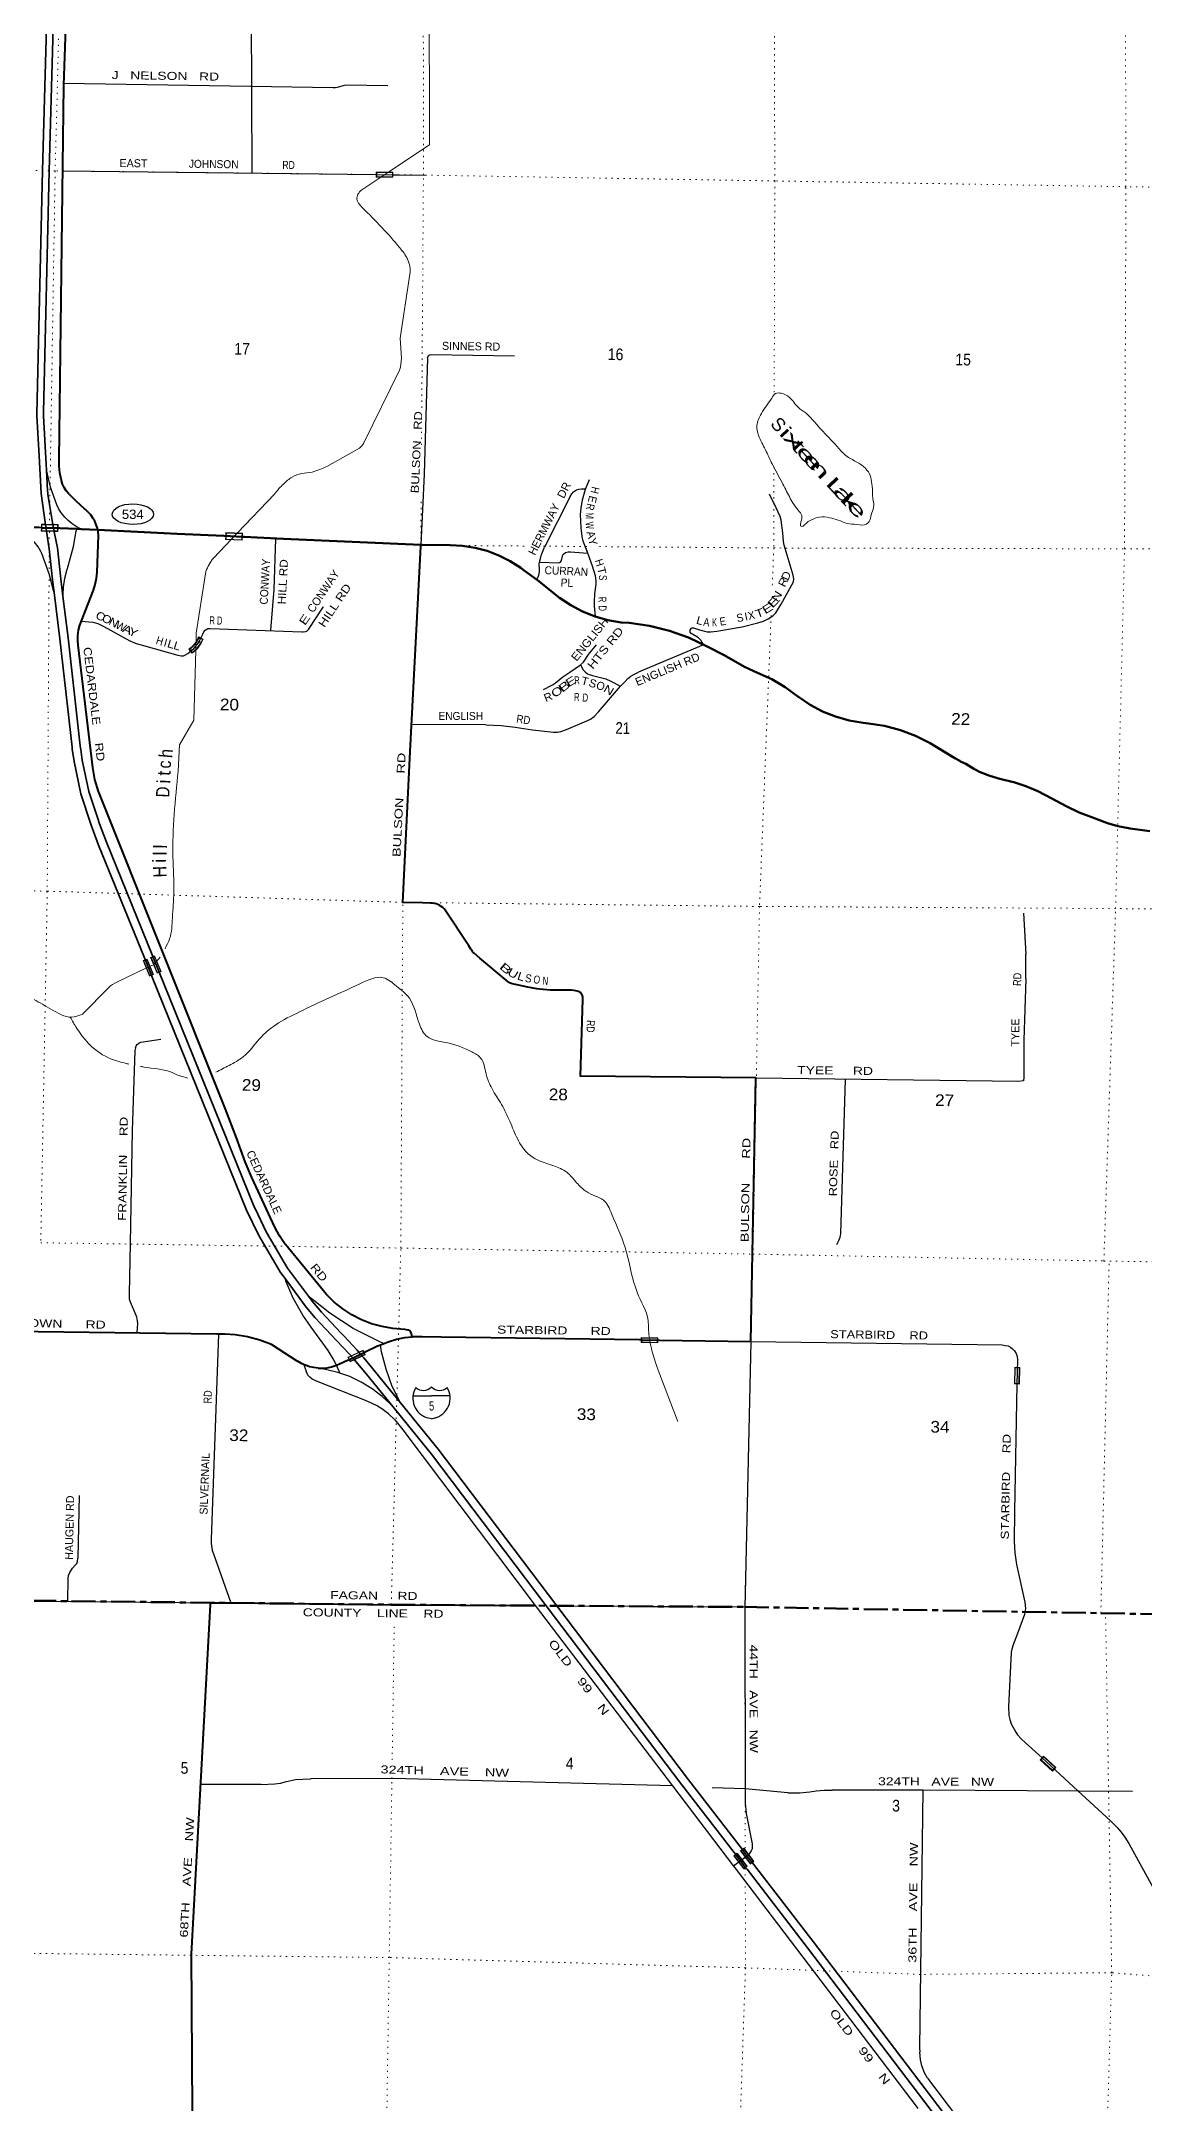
# Model space of a CAD drawing. Header units: feet. Extents: x -493433 to -244333, y 184684 to 373072.
# Drawn here: x -327293 to -310753, y 287865 to 318790 of the extents above; entities that cross this region are included whole.
import ezdxf

# ---------------------------------------------------------------- set-up
doc = ezdxf.new("R2010")
doc.units = ezdxf.units.FT
doc.header["$LTSCALE"] = 60
doc.header["$PDMODE"] = 32
doc.header["$PDSIZE"] = 30
doc.linetypes.add('DOTTED', pattern=[1.5, 0.3, -1.2])
doc.linetypes.add('LONG_DASH_SHORT_DASH', pattern=[9.9, 6, -1.2, 1.5, -1.2])
for name, color, linetype, lineweight in [('11', 7, 'LONG_DASH_SHORT_DASH', 60), ('15', 7, 'Continuous', 25), ('17', 7, 'Continuous', 25), ('18', 7, 'Continuous', 35), ('19', 7, 'Continuous', 25), ('23', 7, 'Continuous', 70), ('26', 7, 'Continuous', 40), ('27', 7, 'Continuous', 13), ('29', 7, 'Continuous', 25), ('30', 7, 'Continuous', 13), ('31', 7, 'Continuous', 13), ('39', 7, 'Continuous', 13), ('41', 7, 'Continuous', 13), ('55', 7, 'Continuous', 13), ('59', 7, 'Continuous', 13), ('61', 7, 'Continuous', 13), ('7', 7, 'DOTTED', 13)]:
    doc.layers.add(name, color=color, linetype=linetype, lineweight=lineweight)

msp = doc.modelspace()

# ---------------------------------------------------------------- linework, layer by layer
at = {"layer": '11'}
for p, q in [((-327432.09, 295407.62), (-322046.54, 295348.07)), ((-322046.54, 295348.07), (-316747.28, 295314.19)), ((-316747.28, 295314.19), (-311410.7, 295221.12)), ((-311410.7, 295221.12), (-306749.31, 295122.12))]:
    msp.add_line(p, q, dxfattribs=at)
at = {"layer": '15'}
for p, q in [((-321719.99, 298479.5), (-321443.58, 298479.5)), ((-321447.28, 298610.97), (-321444.38, 298613.88)), ((-321441.21, 298611.5), (-321444.64, 298613.88)), ((-321443.58, 298133.92), (-321507.47, 298151.88)), ((-321444.11, 298133.66), (-321380.48, 298152.4))]:
    msp.add_line(p, q, dxfattribs=at)
msp.add_lwpolyline([(-321168.22, 298479.5), (-321444.11, 298479.5), (-321443.58, 298479.5)], dxfattribs=at)
for centre, radius, start, end in [((-321417.36, 298444.4), 306.13, 148.44434, 254.43367), ((-321565.96, 298727), 165.66, 227.34232, 315.81169), ((-321322.27, 298727), 165.66, 224.18755, 312.69397), ((-321470.87, 298444.4), 306.13, 283.08081, 31.62495)]:
    msp.add_arc(centre, radius, start, end, dxfattribs=at)
at = {"layer": '17'}
msp.add_ellipse((-325919.95, 311698.86), major_axis=(-309.24, 1), ratio=0.500121, dxfattribs=at)
at = {"layer": '18'}
for points in [[(-327326.11, 312572.54), (-327358.18, 313175.48), (-327358.16, 313205.42), (-327275.02, 316850.04), (-327078.85, 323847.98)], [(-327214.89, 312361.61), (-327219.33, 312445), (-327258.18, 313175.56), (-327258.18, 313178.14), (-327258.16, 313204.43), (-327257.62, 313228.14), (-327175.05, 316847.5), (-326978.96, 323846.52)], [(-327100.37, 310523.56), (-327124.72, 310716.21), (-327176.13, 311179.36), (-327210.91, 311411.44), (-327215.56, 311442.47), (-327234.8, 311574.98), (-327296.24, 312010.91), (-327326.11, 312572.54)], [(-326967.48, 310468.95), (-327000.59, 310730.94), (-327051.89, 311193.15), (-327092.93, 311411.24), (-327098.38, 311440.21), (-327125.07, 311573.98), (-327176.63, 311875.69), (-327193.71, 311999.45), (-327196.83, 312022.09), (-327198.29, 312049.45), (-327214.89, 312361.61)], [(-323638.98, 300237.32), (-323705.09, 300326.7), (-324032.78, 300883.31), (-324214.38, 301263.52), (-325630.24, 304754.82), (-325642.59, 304785.26), (-325748.09, 305045.42), (-326433.8, 306736.28), (-326545.03, 307038.01), (-326698.36, 307507.41), (-326801.78, 307990.26), (-326827.78, 308176.46), (-326832.41, 308207.1), (-327012.67, 309829.78), (-327100.37, 310523.56)], [(-323289.26, 299974.39), (-323600.83, 300395.66), (-323921.89, 300941.01), (-324087.87, 301288.51), (-324099.48, 301312.83), (-324109.9, 301338.51), (-325525.73, 304829.73), (-325632.42, 305092.8), (-326317.21, 306781.4), (-326419.18, 307057.99), (-326428.47, 307083.2), (-326436.57, 307107.99), (-326577.67, 307539.95), (-326678.35, 308010.01), (-326700.71, 308170.14), (-326704.42, 308196.74), (-326707.96, 308220.14), (-326708.45, 308223.35), (-326888.54, 309844.52), (-326967.48, 310468.95)], [(-322024.46, 298319.46), (-322419.43, 298806.48), (-322576.59, 298994.39), (-322598.48, 299020.56), (-322674.61, 299105.28), (-322866.95, 299310.85), (-323187.88, 299650.08), (-323321, 299807.38), (-323638.98, 300237.32)], [(-321910.19, 298377.02), (-322301.63, 298859.7), (-322321.01, 298883.59), (-322342.74, 298909.7), (-322460.48, 299051.19), (-322481.18, 299076.05), (-322557.92, 299162.27), (-322754.41, 299373.35), (-322778.9, 299399.66), (-322801.31, 299423.35), (-323094.7, 299733.47), (-323204.42, 299863.13), (-323231.55, 299896.98), (-323243.95, 299913.13), (-323289.26, 299974.39)], [(-319724.94, 295333.23), (-321443.8, 297603.47), (-322024.46, 298319.46)], [(-319567.39, 295332.22), (-321345.4, 297680.59), (-321910.19, 298377.02)], [(-316812.54, 291505.09), (-316908.14, 291631.22), (-317689.97, 292645.47), (-319724.94, 295333.23)], [(-316710.56, 291579.65), (-316788.29, 291680.49), (-317590.64, 292721.36), (-319567.39, 295332.22)], [(-311895.91, 284946.83), (-312122.32, 285301.65), (-312508.97, 285873.13), (-312846.36, 286302.07), (-315805.41, 290200.68), (-316714.64, 291380.2), (-316745.11, 291416.13), (-316812.54, 291505.09)], [(-311784.63, 285083.74), (-312126.25, 285553.97), (-312367.6, 285896.54), (-312392.07, 285927.11), (-312410.76, 285950.46), (-312431.72, 285977.11), (-312747.44, 286378.5), (-315706.12, 290276.62), (-316615.56, 291456.41), (-316710.56, 291579.65)]]:
    msp.add_lwpolyline(points, dxfattribs=at)
at = {"layer": '19'}
msp.add_line((-322210.25, 299243.44), (-322210.54, 299245.08), dxfattribs=at)
for points in [[(-326690.07, 311474.82), (-326704.57, 311481.13), (-326770.32, 311514.88), (-326832.18, 311555.32), (-326889.48, 311602), (-326941.58, 311654.41), (-326987.92, 311711.98), (-327027.98, 311774.08), (-327061.34, 311840.03), (-327154.6, 312106.44), (-327214.89, 312361.61)], [(-327100.37, 310523.56), (-327108.12, 310553.79), (-327172.41, 310804.37), (-327284.05, 311111.05), (-327297.24, 311136.94), (-327341.75, 311210.95), (-327393.75, 311279.9), (-327452.67, 311343.04), (-327517.87, 311399.68), (-327541.06, 311415.9)], [(-326967.48, 310468.95), (-326966.35, 310493.2), (-326961.15, 310604.75), (-326940.56, 310739.88), (-326905.96, 310872.12), (-326902.06, 310884.15), (-326810.2, 311212.4), (-326767.59, 311446.53), (-326761.81, 311478.28)], [(-322868.68, 298939.26), (-322916.12, 299035.77), (-322994.88, 299160.93), (-323247.35, 299507.65), (-323371.53, 299687.85), (-323515.06, 299943.28), (-323620.32, 300187.32), (-323638.98, 300237.32)], [(-322164.51, 299265.68), (-322240.54, 299298.38), (-322616.22, 299488.64), (-322969.96, 299717.12), (-323206.9, 299908.03), (-323272.87, 299961.19), (-323289.26, 299974.39)], [(-321910.19, 298377.02), (-321922.95, 298402.89), (-322030.9, 298621.8), (-322125.02, 298876.94), (-322191.96, 299140.52), (-322210.25, 299243.44)], [(-322819, 298821.81), (-322846.33, 298831.52), (-323031.07, 298876.1), (-323096.65, 298886.63), (-323141.53, 298894.67)], [(-322819, 298821.81), (-322829, 298847.29), (-322850.88, 298903.06), (-322868.68, 298939.26)], [(-322024.46, 298319.46), (-322070.59, 298363.34), (-322183.29, 298470.53), (-322333.92, 298586.39), (-322495.84, 298685.87), (-322667.27, 298767.88), (-322819, 298821.81)]]:
    msp.add_lwpolyline(points, dxfattribs=at)
at = {"layer": '23'}
for p, q in [((-326690.07, 311474.82), (-326761.81, 311478.28)), ((-326446.17, 311463.06), (-326690.07, 311474.82))]:
    msp.add_line(p, q, dxfattribs=at)
for points in [[(-326761.81, 311478.28), (-327012.76, 311490.37), (-327291.74, 311496.37)], [(-321603.5, 311237.74), (-323661.82, 311331.44), (-324249.96, 311358.83), (-324277.5, 311360.11), (-324555.72, 311373.07), (-325254.01, 311405.59), (-326446.17, 311463.06)], [(-310676.34, 306945.19), (-310970.53, 306985.82), (-310995.64, 306989.13), (-311154.18, 307019.88), (-311308.64, 307067.02), (-311561.71, 307158.66), (-311734.79, 307227.14), (-311931.27, 307318.82), (-312143.85, 307436.97), (-312357.39, 307543.43), (-312533.24, 307620.51), (-312716.19, 307678.79), (-312741.79, 307685.29), (-312925.95, 307729.06), (-313074.73, 307773.24), (-313218.07, 307832.72), (-313312.46, 307882.05), (-313435.87, 307953.31), (-313515.38, 307991.78), (-313526.11, 307998.74), (-313599.38, 308040.4), (-313624.48, 308054.67), (-313649.38, 308071.33), (-313687.54, 308096.86), (-313902.86, 308226.38), (-313968.67, 308265.51), (-314186.93, 308375.74), (-314415.51, 308462.55), (-314651.92, 308524.99), (-314893.56, 308562.37), (-314975.49, 308570.49), (-315183.28, 308606.48), (-315386.18, 308664), (-315581.94, 308742.4), (-315768.44, 308840.85), (-315943.63, 308958.24), (-315951.88, 308965.05), (-316141.23, 309104.6), (-316344.12, 309223.59), (-316558.34, 309320.71), (-316750.87, 309408.16), (-317058.48, 309582.93), (-317313.85, 309713.01), (-317589.59, 309847.43), (-317877.86, 309952.29), (-318175.52, 310026.44), (-318479.3, 310069.08), (-318600.84, 310077.14), (-318798.92, 310111.1), (-318992.37, 310165.58), (-319179.07, 310239.98), (-319356.96, 310333.48), (-319524.11, 310445.07), (-319598.84, 310503.76), (-319836.79, 310695.6), (-320076.34, 310870.58), (-320106.76, 310893.03), (-320264.96, 310995.07), (-320432.96, 311080), (-320608.92, 311146.92), (-320790.9, 311195.07), (-320976.93, 311223.94), (-321164.95, 311233.2), (-321583.29, 311236.82), (-321603.5, 311237.74)]]:
    msp.add_lwpolyline(points, dxfattribs=at)
at = {"layer": '26'}
msp.add_line((-322684.12, 299019.75), (-322454.24, 299130.08), dxfattribs=at)
for points in [[(-326446.17, 311463.06), (-326451.23, 311487.95), (-326468.09, 311541.4), (-326490.43, 311592.78), (-326518.03, 311641.55), (-326550.58, 311687.17), (-326587.71, 311729.14), (-326629.03, 311766.99), (-326642.69, 311777.88), (-326768.04, 311891.69), (-326829.8, 311953.09), (-326845.23, 311966.79), (-326884.01, 312006.54), (-326918.41, 312050.12), (-326948.08, 312097.06), (-326972.67, 312146.84), (-326996.05, 312221.99), (-327016.34, 312318.39), (-327026.45, 312416.37), (-327026.25, 312514.88), (-326956.86, 318133.2), (-326757.16, 323843.22)], [(-327291.74, 311496.37), (-327325.33, 311496.72), (-327520.94, 311498.77), (-327533.73, 311498.23)], [(-321733.03, 299363.48), (-321740.14, 299389.91), (-321744.87, 299407.47), (-321751.61, 299432.5), (-321775.21, 299457.47), (-321778.32, 299459.52), (-321785.15, 299463.05), (-321792.32, 299465.84), (-321793.93, 299466.28), (-321819.89, 299469.6), (-321843.93, 299472.18), (-322022.02, 299491.28), (-322183.22, 299517.03), (-322340.85, 299559.48), (-322493.17, 299618.18), (-322638.53, 299692.47), (-322775.32, 299781.56), (-322902.06, 299884.45), (-323017.34, 300000.03), (-323041.71, 300027.82), (-323632.56, 300747.07), (-323642.05, 300759.55), (-323723.35, 300880.36), (-323791.57, 301009), (-324134.64, 301754.98), (-324234.58, 301990.27), (-324364.31, 302349.64), (-324530.52, 302776.52), (-326431.92, 307530.3), (-326436.23, 307542.47), (-326487.73, 307718.47), (-326520.55, 307898.88), (-326741.43, 309734.94), (-326746.14, 309801.76), (-326744.05, 309880.2), (-326733.77, 309957.99), (-326715.41, 310034.27), (-326511.74, 310560.3), (-326483.52, 310646.44), (-326463.88, 310737.19), (-326453.84, 310829.5), (-326434.68, 311377.26), (-326440.06, 311433.04), (-326446.17, 311463.06)], [(-318300.4, 299317.7), (-318024.78, 299313.99), (-316656.21, 299295.58), (-316579.91, 303247.57), (-319208.16, 303273.39), (-319177.09, 304427.6), (-319176.42, 304452.67), (-319179.22, 304477.6), (-319181.27, 304484.5), (-319184.69, 304492.76), (-319188.97, 304500.61), (-319194.04, 304507.98), (-319199.85, 304514.78), (-319206.34, 304520.93), (-319213.44, 304526.37), (-319221.07, 304531.04), (-319229.14, 304534.88), (-319261.84, 304546.02), (-319303.77, 304556.02), (-319346.52, 304561.58), (-319389.61, 304562.65), (-319661.16, 304564.14), (-319826.08, 304576.25), (-319863.63, 304580.87), (-320000.32, 304607.39), (-320185.15, 304648.84), (-320208.08, 304653.51), (-320233.28, 304658.64), (-320258.08, 304664.94), (-320260.22, 304665.62), (-320272.69, 304671.1), (-320284.52, 304677.85), (-320295.58, 304685.8), (-320325.29, 304709.75), (-320720.96, 305043.52), (-320803.69, 305115.21), (-320804.17, 305115.64), (-320822.59, 305133.67), (-320836.1, 305150), (-320853.47, 305175.28), (-320868.97, 305200), (-320885.26, 305226), (-321237.71, 305762.88), (-321253.58, 305781.15), (-321274.2, 305800.68), (-321296.75, 305817.95), (-321320.98, 305832.77), (-321346.62, 305844.97), (-321373.4, 305854.43), (-321401.02, 305861.03), (-321429.18, 305864.71), (-321457.57, 305865.43), (-321579.93, 305871), (-321875.03, 305876.62), (-321765.07, 308138.74), (-321604.79, 311212.95), (-321603.5, 311237.74)], [(-323353.3, 298946.02), (-323394.49, 298964.79), (-323451.42, 298998.32), (-323456.13, 299001.46), (-323839.64, 299247.17), (-324016.52, 299314.73), (-324199.5, 299363.42), (-324386.57, 299392.73), (-324540.05, 299402.02), (-324662.2, 299404.06), (-327339.77, 299438.63), (-330087.21, 299502.01), (-330114.08, 299502.63)], [(-322210.25, 299243.44), (-322192.2, 299250.78), (-322093.3, 299291.63), (-321969.58, 299329.37), (-321842.6, 299353.97), (-321733.03, 299363.48)], [(-318300.4, 299317.7), (-318329.51, 299318.1), (-321301.18, 299358.09), (-321584.41, 299362.81), (-321713.74, 299365.16), (-321733.03, 299363.48)], [(-322454.24, 299130.08), (-322427.47, 299142.93), (-322261.39, 299222.64), (-322210.25, 299243.44)], [(-323141.53, 298894.67), (-323207.18, 298902.14), (-323271.69, 298916.44), (-323334.36, 298937.39), (-323353.3, 298946.02)], [(-323141.53, 298894.67), (-323075.46, 298894.1), (-323009.69, 298900.44), (-322944.95, 298913.62), (-322881.93, 298933.5), (-322868.68, 298939.26)], [(-322868.68, 298939.26), (-322821.34, 298959.85), (-322700.56, 299011.86), (-322684.12, 299019.75)], [(-324803.63, 284730.03), (-324803.5, 284738.49), (-324799.14, 284996.25), (-324815.83, 285250.55), (-324860.68, 285515.88), (-324928.25, 285853.7), (-324969.93, 286147.1), (-324998.25, 286458.35), (-325019.98, 286961.58), (-325041.35, 290108.38), (-324756.56, 295349.62), (-324755.02, 295377.86), (-324730.2, 295377.62), (-324452.89, 295374.93), (-321998.14, 295347.11), (-319888.96, 295334.28)]]:
    msp.add_lwpolyline(points, dxfattribs=at)
at = {"layer": '29'}
for p, q in [((-326956.69, 318159.63), (-324152.18, 318115.82)), ((-322721.28, 318137.28), (-322096.73, 318128.86)), ((-326974.33, 316845.64), (-322274.44, 316790.06)), ((-322274.44, 316790.06), (-322023.26, 316787.46)), ((-321449.89, 314093.2), (-320200.73, 314074.12)), ((-319363.35, 311966.42), (-319749.08, 311202.25)), ((-319131.25, 311188.28), (-319109.27, 311136.72)), ((-320629.99, 308542.58), (-321744.98, 308545.39)), ((-312570.24, 305717.37), (-312535.7, 305102.76)), ((-312533.92, 304730.34), (-312535.7, 305102.76)), ((-315242.19, 303223.39), (-315312.78, 300911.1)), ((-316656.21, 299295.58), (-312891.09, 299241.99)), ((-312661.4, 299026.7), (-312668.66, 298654.64)), ((-326725.91, 296982.73), (-326745.74, 296043.78)), ((-324709.18, 296108.76), (-324452.89, 295374.93)), ((-323995.89, 292652.61), (-324902.84, 292650.44)), ((-317833.72, 292631.76), (-316918.16, 291427.86))]:
    msp.add_line(p, q, dxfattribs=at)
for points in [[(-324149.81, 320439.27), (-324151.87, 320384.64), (-324135.49, 316812.62)], [(-324152.18, 318115.82), (-322920.06, 318098.17), (-322884.15, 318097.57)], [(-322884.15, 318097.57), (-322833.62, 318104.66), (-322769.64, 318128.13), (-322748.32, 318132.4), (-322721.28, 318137.28)], [(-322023.26, 316787.46), (-322002.54, 316787.3), (-321939.81, 316787.3), (-321518.24, 316784)], [(-321501.36, 314042.19), (-321556.13, 312297.51), (-321603.49, 311237.95)], [(-321501.36, 314042.19), (-321495.44, 314065.79), (-321486.91, 314078.59), (-321474.11, 314087.13), (-321449.89, 314093.2)], [(-319363.35, 311966.42), (-319340.81, 312006.42), (-319315.22, 312034.15), (-319272.56, 312061.89), (-319236.31, 312074.69), (-319195.79, 312078.96), (-319134.24, 312078.96)], [(-319102.21, 311113.98), (-319168.07, 311293.79), (-319185.13, 311364.2), (-319202.19, 311492.22), (-319208.59, 311694.91), (-319202.19, 311790.92), (-319180.86, 311912.54), (-319136.08, 312074.69), (-319074.73, 312217.27)], [(-317364.91, 309737.9), (-317406.55, 309810.94), (-317425.74, 309832.28), (-317441.74, 309846.15), (-317552.64, 309910.15), (-317566.5, 309928.29), (-317565.43, 309961.36), (-317553.7, 309985.9), (-317540.9, 309996.57), (-317518.51, 309995.5), (-317424.68, 309965.63), (-317313.78, 309935.76), (-317255.14, 309932.56), (-317164.5, 309944.29), (-316789.17, 310008.3), (-316550.32, 310068.04), (-316468.21, 310092.58), (-316396.77, 310127.78), (-316327.46, 310173.66), (-316281.61, 310221.66), (-316200.57, 310349.68), (-316017.17, 310682.52), (-316010.78, 310731.59), (-316021.43, 310784.93), (-316156.86, 311236.19), (-316166.45, 311288.46), (-316179.25, 311420.75), (-316204.84, 311608.5), (-316217.64, 311663.98), (-316277.35, 311791.99), (-316378.34, 311997.05)], [(-323852.94, 309957.8), (-323804.38, 310571.68), (-323777.27, 311330.57)], [(-319866.12, 310720.34), (-319834.49, 310784.93), (-319823.83, 310827.6), (-319823.83, 310866.01), (-319828.1, 310949.22), (-319823.83, 310979.09), (-319811.04, 311032.43), (-319800.37, 311081.5), (-319781.18, 311130.57), (-319749.08, 311202.25)], [(-319823.83, 310979.09), (-319538.06, 310968.42), (-319512.47, 310976.95), (-319497.54, 311004.69), (-319476.22, 311090.03), (-319461.29, 311104.97), (-319433.57, 311122.04), (-319397.31, 311132.71), (-319358.93, 311132.71), (-319102.21, 311113.98)], [(-318986.67, 310165.59), (-319002.78, 310324.07), (-319002.78, 310385.94), (-318996.39, 310503.29), (-318977.19, 310650.51), (-318977.19, 310701.72), (-318987.86, 310772.13), (-319030.51, 310919.35), (-319102.21, 311113.98)], [(-323298.84, 309961), (-323289.5, 309971.64), (-323068.1, 310303.19), (-323061.75, 310314.39)], [(-326692.55, 310094.05), (-326521.26, 310079.77), (-326444.48, 310058.43), (-326357.05, 310013.62), (-325966.78, 309800.26), (-325868.68, 309757.59), (-325762.05, 309727.72), (-325243.83, 309582.64), (-325194.78, 309574.1), (-325162.79, 309576.23), (-325128.67, 309589.04), (-325096.68, 309610.37), (-325007.12, 309682.92), (-324934.61, 309768.26), (-324872.76, 309898.41), (-324857.83, 309934.68), (-324834.38, 309960.28), (-324795.99, 309983.75), (-324759.54, 309987.28)], [(-324759.54, 309987.28), (-323386.92, 309934.89), (-323365.22, 309933.83)], [(-323365.22, 309933.83), (-323329.83, 309937.89), (-323312.77, 309944.29), (-323298.84, 309961)], [(-319763.76, 309068.21), (-319631.91, 309137.78), (-319582.86, 309169.79), (-319474.09, 309259.4), (-319369.6, 309329.81), (-319211.91, 309439.95), (-319167, 309481.29), (-319135.01, 309526.1), (-319100.89, 309581.57), (-319068.9, 309622.11), (-318969.69, 309738.01)], [(-317364.91, 309737.9), (-318270.23, 309360.8), (-318342.25, 309328.15)], [(-319211.91, 309439.95), (-319169.13, 309363.94), (-319141.41, 309334.07), (-319105.16, 309306.34), (-319079.56, 309293.53), (-319030.52, 309278.6), (-318928.15, 309257.26), (-318832.18, 309231.66), (-318753.28, 309197.52), (-318610.24, 309118.85)], [(-318610.24, 309118.85), (-318543.21, 309192.19), (-318498.43, 309237), (-318453.64, 309269), (-318419.52, 309292.47), (-318342.25, 309328.15)], [(-320629.99, 308542.58), (-320397.52, 308529.7), (-320188.52, 308504.1), (-319928.35, 308465.7), (-319612.72, 308431.56), (-319554.07, 308430.49), (-319506.09, 308440.09), (-319420.79, 308469.96), (-319114.75, 308599.05), (-319062.51, 308627.85), (-319005.99, 308667.32), (-318938.82, 308734.53), (-318610.24, 309118.85)], [(-312533.92, 304730.34), (-312564.15, 303812.84), (-312567.46, 303259.55), (-312568.45, 303201), (-312643.25, 303190.13), (-316578.94, 303241.65)], [(-325882.72, 303698.03), (-325889, 303655.47), (-325929.49, 302454.52), (-325958.12, 300762.62), (-325976.69, 300007.36)], [(-325882.72, 303698.03), (-325872.62, 303728.81), (-325855.56, 303748.01), (-325832.1, 303767.21), (-325800.11, 303780.02), (-325498.9, 303826.68)], [(-315312.78, 300911.1), (-315323.02, 300851.93), (-315335.81, 300815.66), (-315374.94, 300741.57)], [(-325976.69, 300007.36), (-325973.92, 299934.05), (-325961.12, 299887.11), (-325901.41, 299750.56), (-325867.28, 299665.21), (-325854.49, 299603.33), (-325852.35, 299560.66), (-325854.49, 299500.92), (-325858.75, 299426.24)], [(-324634.28, 299399.82), (-324744.45, 296331.69), (-324744.44, 296331.12)], [(-316656.21, 299295.58), (-316747.63, 295299.59), (-316741.09, 292587.23), (-316741.08, 292585.21), (-316740.25, 292369.76)], [(-312891.09, 299241.99), (-312844.41, 299236.25), (-312801.22, 299227.18), (-312764.97, 299210.11), (-312732.98, 299186.64), (-312703.65, 299153.04), (-312679.66, 299114.1), (-312665.27, 299069.83), (-312661.4, 299026.7)], [(-321995.68, 298117.93), (-322089.27, 298208.98), (-322188.43, 298282.59), (-322270.54, 298332.73), (-322431.56, 298410.61), (-323169.46, 298700.8), (-323231.31, 298730.66), (-323267.56, 298760.54), (-323295.29, 298790.41), (-323318.75, 298837.35), (-323353.3, 298946.02)], [(-312668.66, 298654.64), (-312705.91, 296746.81), (-312708.92, 296294.76)], [(-321995.68, 298117.93), (-321873.2, 297970.11), (-319888.96, 295334.28), (-317833.72, 292631.76)], [(-324744.45, 296331.69), (-324744.46, 296258.82), (-324737, 296206.55), (-324729.53, 296162.81), (-324709.18, 296108.76)], [(-312708.92, 296294.76), (-312700.44, 296123.28), (-312676.98, 295950.46), (-312549.02, 295387.18), (-312538.36, 295291.16), (-312557.55, 295199.42), (-312659.92, 294917.78), (-312727.09, 294746.02), (-312746.28, 294679.87), (-312753.76, 294636.14), (-312796.41, 293816.82), (-312790.01, 293688.8), (-312777.21, 293624.79), (-312753.76, 293560.79), (-312685.51, 293434.89), (-312659.92, 293398.62), (-312606.42, 293339)], [(-326893.83, 295402.21), (-326888.84, 295741.41), (-326882.44, 295784.08), (-326865.38, 295831.02), (-326822.73, 295895.03), (-326775.81, 295948.37), (-326760.88, 295965.44), (-326750.22, 295995.31), (-326745.74, 296043.78)], [(-327563.28, 295407.32), (-324761.95, 295377.93), (-324753.7, 295377.85)], [(-319318.82, 295329.14), (-318417.04, 295323.4), (-318214, 295319.59), (-318075.31, 295319.59), (-317699.16, 295319.5), (-316747.89, 295314.09)], [(-312606.42, 293339), (-312596.38, 293327.92), (-312292.56, 293049.6)], [(-312292.56, 293049.6), (-311754.36, 292556.55), (-311273.36, 292111.73)], [(-323995.89, 292652.61), (-323794.38, 292660.41), (-323704.81, 292673.21), (-323619.5, 292694.54), (-323483.02, 292724.42), (-323256.43, 292737.91)], [(-317833.72, 292631.76), (-322016.09, 292743.9), (-323248.38, 292738.2), (-323256.43, 292737.91)], [(-316100.7, 292528.03), (-316104.82, 292528.15), (-316741.08, 292585.21), (-317236.92, 292603.58)], [(-316100.7, 292528.03), (-315923.89, 292524.91), (-315774.6, 292541.98), (-315676.5, 292559.05), (-315557.07, 292567.58), (-315440.27, 292565.98)], [(-314077.42, 292565.08), (-314083.48, 292565.11), (-315440.27, 292565.98)], [(-314077.42, 292565.08), (-314128.68, 288702.48), (-314126.54, 288638.43)], [(-310937.74, 292548.98), (-311736.29, 292552.21), (-314077.42, 292565.08)], [(-316740.25, 292369.76), (-316733.23, 292269.95), (-316725.75, 292217.67), (-316636.18, 291761.07), (-316635.13, 291710.93), (-316639.39, 291689.59), (-316652.89, 291656.56), (-316680.33, 291610.24), (-316710.56, 291579.65)], [(-311273.36, 292111.73), (-311167.07, 292007.49), (-311105.22, 291934.95), (-311049.78, 291862.41), (-310992.41, 291765.22)], [(-310992.41, 291765.22), (-309864.48, 289711.8), (-308446.24, 287114.86)], [(-316710.56, 291579.65), (-316812.54, 291505.09), (-316918.16, 291427.86)], [(-316918.16, 291427.86), (-316878.56, 291375.78), (-314163.98, 287808.41), (-314154.88, 287795.71)], [(-314007.94, 288249.37), (-314054.24, 288329.61), (-314092.63, 288434.15), (-314113.96, 288523.76), (-314126.54, 288638.43)], [(-314007.94, 288249.37), (-312026.97, 285623.97), (-311813.58, 285348.49)]]:
    msp.add_lwpolyline(points, dxfattribs=at)
at = {"layer": '29', "linetype": 'DOTTED', "lineweight": 100}
msp.add_arc((-325332.41, 310028.54), 473.58, 305.49395, 336.46817, dxfattribs=at)
at = {"layer": '31'}
for p, q in [((-322271.73, 316828.9), (-322021.75, 316826.1)), ((-322021.75, 316826.1), (-322022.59, 316751.1)), ((-325035.29, 309613.91), (-325079.18, 309674.72)), ((-325033.3, 309624.82), (-325068.33, 309673.35)), ((-324930.89, 309854.25), (-324865.08, 309824.82)), ((-324929.2, 309844.73), (-324875.41, 309820.67)), ((-312627.1, 298905.94), (-312630.77, 298655.97)), ((-312630.77, 298655.97), (-312705.76, 298657.07)), ((-312268.11, 293077.01), (-312083.08, 292908.9)), ((-312083.08, 292908.9), (-312133.51, 292853.39))]:
    msp.add_line(p, q, dxfattribs=at)
for points in [[(-322022.59, 316751.1), (-322272.57, 316753.9), (-322271.73, 316828.9)], [(-312705.76, 298657.07), (-312702.09, 298907.04), (-312627.1, 298905.94)], [(-312133.51, 292853.39), (-312318.54, 293021.5), (-312268.11, 293077.01)]]:
    msp.add_lwpolyline(points, dxfattribs=at)
for points in [[(-322263.82, 316820.81), (-322029.83, 316818.19), (-322030.49, 316759.18), (-322264.48, 316761.8)], [(-312697.64, 298664.94), (-312694.21, 298898.92), (-312635.21, 298898.06), (-312638.64, 298664.08)], [(-312134.05, 292864.69), (-312307.23, 293022.04), (-312267.56, 293065.7), (-312094.38, 292908.35)]]:
    msp.add_lwpolyline(points, close=True, dxfattribs=at)
for centre, radius, start, end in [((-325330.71, 310028.53), 433.58, 305.49383, 336.46838), ((-325330.71, 310028.53), 441.58, 306.45451, 335.4021), ((-325331.56, 310026.85), 508.58, 305.69726, 336.46821), ((-325331.56, 310026.85), 500.58, 306.57186, 335.67768)]:
    msp.add_arc(centre, radius, start, end, dxfattribs=at)
msp.add_point((-324929.2, 309844.73), dxfattribs=at)
at = {"layer": '39'}
for p, q in [((-321921.8, 313857.6), (-322457.03, 312767.56)), ((-322523.4, 312689.91), (-323011.99, 312416.05)), ((-326285.54, 304599.29), (-326676.31, 304203.78))]:
    msp.add_line(p, q, dxfattribs=at)
for points in [[(-320461.71, 322031.61), (-321481.86, 322048.63), (-321474.54, 317237.96), (-322085.17, 316829.69), (-322488.3, 316560.15)], [(-321767.55, 315296.01), (-321912.57, 314336.16), (-321895.27, 314036.41)], [(-323797.7, 311997.64), (-324351.08, 311420.01), (-324713.66, 311041.55)], [(-324824.42, 310840.82), (-324970.64, 309915.26), (-324978.13, 309657.55)], [(-324978.13, 309657.55), (-325008.55, 308610.87), (-325222.5, 308242.84), (-325241.33, 307845.31)], [(-325511.72, 305055.25), (-325611.58, 304944.16), (-325724.68, 304889.91), (-326151.98, 304684.97)]]:
    msp.add_lwpolyline(points, dxfattribs=at)
for centre, radius, start, end in [((-322362.17, 316382.61), 217.78, 125.38985, 148.51779), ((-322472.05, 314030.62), 576.81, 342.54529, 0.57557), ((-322696.25, 312904.84), 275.82, 308.80699, 330.15014), ((-323598.6, 313572.76), 1296.95, 286.43855, 296.89133), ((-324137.65, 310592.8), 730.19, 142.07864, 160.14293), ((-326014.96, 304324.44), 385.7, 110.80965, 134.55132)]:
    msp.add_arc(centre, radius, start, end, dxfattribs=at)
for points in [[(-322547.9, 316496.34), (-322563.23, 316422.06), (-322486.59, 316303.64), (-321918.15, 315692.34), (-321804.05, 315522.81), (-321767.55, 315296.01), (-321771.36, 315273.56)], [(-315914.66, 311522.99), (-315905.67, 311585.5), (-315894.18, 311680.31), (-315947.52, 311759.89), (-316079.8, 311961.85), (-316189.7, 312175.62), (-316337.03, 312452.56), (-316438.86, 312666.21), (-316540.69, 312879.86), (-316566.78, 313027.75), (-316499.55, 313206.63), (-316421.11, 313324.72), (-316342.7, 313440.8), (-316289.25, 313506.71), (-316200.36, 313511.49), (-316084.14, 313453.24), (-315943.1, 313297.63), (-315829.31, 313211.11), (-315713.98, 313092.25), (-315358.3, 312707.22), (-315211.06, 312561.62), (-315056.91, 312474.53), (-314931.16, 312377.74), (-314868, 312279.84), (-314843.63, 312152.18), (-314831.64, 312006.51), (-314828.76, 311927.66), (-314814.07, 311828.43), (-314843.96, 311717.72), (-314875.86, 311607.03), (-314921.09, 311551.11), (-315070.56, 311545.18), (-315215.66, 311561.41), (-315346.16, 311609.77), (-315478.85, 311646.04), (-315626.06, 311656.24), (-315755.91, 311611.63), (-315833.43, 311556.17), (-315890.53, 311516.58), (-315914.66, 311522.99)], [(-323231.58, 312328.82), (-323533.18, 312255.77), (-323663.27, 312149.76), (-323731.4, 312081.63), (-323797.7, 311997.64)], [(-325241.33, 307845.31), (-325319.58, 306558.15), (-325306.28, 306032.84), (-325326.92, 305647.46), (-325368.54, 305333.1), (-325438.17, 305182.46)], [(-326676.31, 304203.78), (-326840.44, 304158.05), (-327138.99, 304272.09), (-327408.6, 304428.05), (-328266.34, 304985.62), (-328558.51, 305119.74), (-328731.07, 305171.09), (-328813.19, 305204.77), (-328924.07, 305206.62), (-329002.49, 305220.05), (-329087.51, 305201.27), (-329329.04, 305132.59)], [(-324676.35, 303331.55), (-324479.06, 303434.03), (-324265.11, 303563.75), (-324020.55, 303834.33), (-323779.06, 304042.35), (-323422.85, 304236.34), (-322979.65, 304447.06), (-322520.36, 304655.49), (-322165.86, 304748.53), (-321968.35, 304622.05), (-321775.8, 304441.11), (-321625.1, 304050.85), (-321507.24, 303865.1), (-321228.4, 303777.65), (-320841.55, 303637.91), (-320708.01, 303544.8), (-320625.28, 303309.15), (-320536.33, 303083.5), (-320393.12, 302846.84), (-320270.3, 302596.39), (-320151.83, 302327.83), (-320016.07, 302127.65), (-319842.58, 302011.67), (-319612.06, 301929.06), (-319416.09, 301830.87), (-319269.49, 301674.94), (-319120.5, 301541.18), (-318986.52, 301474.32), (-318866.54, 301413.75), (-318744.92, 301211.79), (-318518.84, 300628.41), (-318361.52, 300034.06), (-318197.32, 299607.22), (-318181.16, 299370.66), (-318178.37, 299355.56)], [(-326858.55, 304160.37), (-326760.61, 303989.1), (-326374.03, 303594.89), (-326003.24, 303459.46), (-325979.06, 303454.62)], [(-325804.92, 303419.77), (-325749.99, 303408.78), (-325355.96, 303335.57), (-325225.8, 303280.89), (-325094.07, 303243.34)], [(-318178.37, 299355.56), (-318147.91, 299190.37), (-318069.59, 298932.58), (-317749.03, 298093.16)]]:
    msp.add_spline(points, degree=3, dxfattribs=at)
at = {"layer": '55'}
msp.add_line((-316763.59, 291386.8), (-316913.66, 291581.49), dxfattribs=at)
for points in [[(-325706.71, 305029.28), (-325611.12, 304798.28), (-325642.59, 304785.26), (-325671.19, 304773.43), (-325766.77, 305004.43), (-325736.54, 305016.94)], [(-325756.32, 305000.1), (-325733.48, 305009.55), (-325711.04, 305018.83), (-325621.57, 304802.61), (-325645.65, 304792.65), (-325666.86, 304783.88)], [(-325593.37, 305075.29), (-325497.78, 304844.29), (-325557.85, 304819.44), (-325653.43, 305050.44), (-325620.73, 305063.97)], [(-325597.7, 305064.84), (-325617.67, 305056.58), (-325642.98, 305046.11), (-325553.52, 304829.89), (-325508.23, 304848.62)], [(-322685.69, 299053.42), (-322646.7, 299071.87), (-322528.94, 299127.58), (-322474.17, 299153.5), (-322461.47, 299126.66), (-322448.93, 299100.16), (-322484.6, 299083.28), (-322601.9, 299027.79), (-322660.45, 299000.08)], [(-316802.87, 291656.28), (-316764.06, 291686.2), (-316621.22, 291500.86), (-316660.02, 291470.95)], [(-316902.64, 291580.3), (-316865.11, 291611.87), (-316723.34, 291427.93), (-316762.14, 291398.02)]]:
    msp.add_lwpolyline(points, close=True, dxfattribs=at)
for points in [[(-322696.34, 299057.23), (-322650.12, 299079.1), (-322532.36, 299134.81), (-322470.36, 299164.15)], [(-322438.28, 299096.35), (-322481.18, 299076.05), (-322598.48, 299020.56), (-322664.26, 298989.43), (-322696.34, 299057.23)], [(-322470.36, 299164.15), (-322454.24, 299130.08), (-322438.28, 299096.35)], [(-316913.66, 291581.49), (-316863.87, 291623.37), (-316714.98, 291430.2), (-316712.11, 291426.48)], [(-316661.47, 291459.73), (-316814.09, 291657.73), (-316762.61, 291697.42)], [(-316762.61, 291697.42), (-316615.39, 291506.41), (-316609.99, 291499.41)], [(-316712.11, 291426.48), (-316758.91, 291390.41), (-316763.59, 291386.8)], [(-316609.99, 291499.41), (-316659.83, 291460.99), (-316661.47, 291459.73)]]:
    msp.add_lwpolyline(points, dxfattribs=at)
at = {"layer": '59'}
for points in [[(-327290.73, 311548.93), (-327230.97, 311547.78), (-327120.23, 311545.66), (-327040.78, 311544.13), (-327041.78, 311491.77), (-327042.79, 311439.15), (-327098.38, 311440.21), (-327215.56, 311442.47), (-327292.75, 311443.95), (-327291.74, 311496.37)], [(-327282.88, 311540.78), (-327231.12, 311539.78), (-327120.38, 311537.66), (-327048.93, 311536.28), (-327049.78, 311491.92), (-327050.64, 311447.3), (-327098.23, 311448.21), (-327215.41, 311450.47), (-327284.6, 311451.8), (-327283.74, 311496.22)], [(-324525.36, 311422.56), (-324275.53, 311413.31), (-324277.5, 311360.11), (-324279.42, 311308.38), (-324529.24, 311317.63), (-324527.24, 311371.75)], [(-324517.67, 311414.27), (-324283.82, 311405.62), (-324285.49, 311360.41), (-324287.11, 311316.67), (-324520.95, 311325.32), (-324519.25, 311371.45)]]:
    msp.add_lwpolyline(points, close=True, dxfattribs=at)
at = {"layer": '61'}
for points in [[(-318050.41, 299314.34), (-318049.66, 299348.53), (-318299.6, 299354.01), (-318300.4, 299317.7)], [(-318050.41, 299314.34), (-318051.31, 299273.55), (-318301.25, 299279.03), (-318300.4, 299317.7)]]:
    msp.add_lwpolyline(points, dxfattribs=at)
msp.add_lwpolyline([(-318057.84, 299340.71), (-318291.77, 299345.84), (-318293.08, 299286.85), (-318059.12, 299281.72)], close=True, dxfattribs=at)
at = {"layer": '7'}
for p, q in [((-327085.18, 316846.76), (-332363.13, 316961.65)), ((-327085.18, 316846.76), (-327170.88, 311546.53)), ((-322273.6, 316791.13), (-327085.18, 316846.76)), ((-321564.59, 316782.93), (-322023.25, 316788.23)), ((-321589.38, 313295.36), (-321564.59, 316782.93)), ((-316298.51, 316695.08), (-316306.91, 313498.98)), ((-321593.36, 312736.36), (-321591.91, 312939.63)), ((-316309.79, 312403.78), (-316312.98, 311192.07)), ((-321604.04, 311233.89), (-321598.97, 311946.95)), ((-327171.99, 311437.69), (-327203.42, 306046.2)), ((-327039.87, 311494.15), (-324528.16, 311373.89)), ((-324274.96, 311361.77), (-321604.04, 311233.89)), ((-321604.04, 311233.89), (-320040.92, 311221.54)), ((-319763.05, 311219.34), (-319099.02, 311214.09)), ((-316353.38, 310177.28), (-316526.95, 305817.6)), ((-327203.42, 306046.2), (-329529.4, 306089.6)), ((-327203.42, 306046.2), (-327300.69, 300774.8)), ((-311410.7, 295221.12), (-311286.9, 300497.55)), ((-321998.31, 295336.75), (-321998.09, 295351.3)), ((-322033, 293019.97), (-322002.29, 295071.03)), ((-316747.28, 295314.19), (-316740.9, 291675.49)), ((-322077.37, 290056.8), (-322036.88, 292760.77)), ((-316740.69, 291558.79), (-316740.53, 291466.79)), ((-316740.4, 291394.96), (-316737.79, 289903.09))]:
    msp.add_line(p, q, dxfattribs=at)
for points in [[(-326888.68, 323845.2), (-326944.92, 322155.82), (-327085.18, 316846.76)], [(-321564.59, 316782.93), (-321568.97, 322124.7), (-321603.78, 323768.23)], [(-316303.44, 323692.26), (-316309.32, 322014.73), (-316298.51, 316695.08)], [(-311365.49, 300500.88), (-311189.35, 305785.1), (-311055.72, 311179.09), (-311034.41, 316609.28), (-311049.42, 321918.91), (-311027.42, 323617.99)], [(-306454.72, 316536.86), (-311034.41, 316609.28), (-316298.51, 316695.08), (-321564.59, 316782.93)], [(-322046.54, 295348.07), (-321903.39, 300694.86), (-321874.16, 305878.53), (-321604.04, 311233.89)], [(-318926.24, 311212.73), (-316312.98, 311192.07), (-316337.65, 310572.36)], [(-316312.98, 311192.07), (-311055.72, 311179.09), (-306528.66, 311161.42)], [(-306603.18, 305744.97), (-311189.35, 305785.1), (-316526.95, 305817.6), (-321874.16, 305878.53), (-327203.42, 306046.2)], [(-316526.95, 305817.6), (-316625.25, 300604.79), (-316747.28, 295314.19)], [(-327300.69, 300774.8), (-321903.39, 300694.86), (-316625.25, 300604.79), (-311365.49, 300500.88), (-306676.41, 300421.49)], [(-311402.77, 284474.42), (-311247.61, 289829.68), (-311340.17, 295217.92)], [(-306826.97, 289476.38), (-311247.61, 289829.68), (-314117.76, 289804.85), (-316737.79, 289903.09), (-322077.37, 290056.8), (-327743.12, 290123.04)], [(-322296.03, 277798.78), (-322272.22, 279376.67), (-322159.23, 284742.73), (-322077.37, 290056.8)], [(-316737.79, 289903.09), (-316925.34, 284421.14), (-316933.87, 279150.28), (-316947.05, 277722.1)]]:
    msp.add_lwpolyline(points, dxfattribs=at)

# ---------------------------------------------------------------- texts
at = {"layer": '15', "width": 0.75}
msp.add_text('5', height=140, dxfattribs=at).set_placement((-321480.66, 298258.56))
at = {"layer": '17', "width": 1.05}
msp.add_text('534', height=140, dxfattribs=at).set_placement((-326085.21, 311626.99))
at = {"layer": '27'}
for s, rotation, width, p in [('CEDARDALE     RD', 276.86, 1.2, (-326663.4, 309698.93)), ('BULSON      RD', 87.112, 1.35, (-321910.05, 306556.55)), ('B', 319.61, 1.65, (-320437, 304897.5)), ('U', 328.308, 1.3, (-320318.09, 304801.82)), ('L', 341.352, 1.2, (-320169.62, 304727.02)), ('S', 349.792, 0.9, (-320048.44, 304688.97)), ('O', 350.727, 0.8, (-319923.58, 304668.99)), ('N', 354.727, 0.75, (-319785.32, 304645.63)), ('RD', 268.458, 0.8, (-319114.92, 304114.21)), ('CEDARDALE', 294.697, 1.05, (-324223.18, 302125.67)), ('BULSON      RD', 88.92, 1.35, (-316691.91, 300782.47)), ('RD', 309.402, 1.25, (-323268.61, 300401.51)), ('MILLTOWN      RD', 358.678, 1.3, (-328078.28, 299525.69)), ('STARBIRD      RD', 359.229, 1.3, (-320461.59, 299413.42)), ('FAGAN     RD', 359.351, 1.3, (-322963.57, 295432.78)), ('COUNTY    LINE    RD', 359.351, 1.3, (-323374.15, 295174.79)), ('68TH    AVE    NW', 86.89, 1.35, (-325098.11, 290353.91))]:
    msp.add_text(s, height=120, rotation=rotation, dxfattribs=dict(at, width=width)).set_placement(p)
at = {"layer": '30'}
for s, rotation, width, p in [('J   NELSON   RD', 359.105, 1.3, (-326238.36, 318224.28)), ('JOHNSON', 359.338, 0.95, (-325081.57, 316893.6)), ('RD', 359.338, 0.8, (-323679.11, 316875.74)), ('BULSON   RD', 87.441, 1.2, (-321636.32, 312010.75)), ('DR', 63.217, 1.05, (-319459.93, 311924.8)), ('H', 256.273, 0.85, (-319038.67, 312120.18)), ('R', 257.772, 0.85, (-319110.93, 311867.61)), ('W', 276.701, 0.7, (-319138.28, 311574.68)), ('M', 270, 0.65, (-319134.89, 311723.34)), ('A', 286.607, 1.05, (-319123.96, 311428.59)), ('Y', 286.607, 1.05, (-319097.78, 311323.67)), ('CONWAY', 86.999, 0.95, (-323899.9, 310341.68)), ('HILL RD', 86.999, 1.1, (-323630.23, 310344.04)), ('CURRAN', 357.627, 0.95, (-319750.64, 310800)), ('H', 288.153, 0.9, (-318999.74, 311003.42)), ('T', 283.35, 1.1, (-318962.57, 310891.14)), ('D', 65.671, 1.1, (-316100.87, 310693.91)), ('HILL RD', 56.266, 1.2, (-323049.39, 309990.84)), ('PL', 357.627, 0.95, (-319510.03, 310615.22)), ('S', 267.561, 0.75, (-318931.65, 310789.2)), ('N', 57.804, 1.3, (-316259.04, 310374.2)), ('R', 64.233, 1.15, (-316147.74, 310594.65)), ('C', 333.435, 1.15, (-326491.19, 310144.83)), ('O', 333.435, 1.1, (-326397.2, 310101.84)), ('E', 56.266, 1.45, (-323339.64, 310019.98)), ('R', 271.097, 0.65, (-318943.36, 310458.58)), ('D', 269.506, 0.65, (-318938.3, 310330.09)), ('S', 11.921, 0.95, (-316857.8, 310077.45)), ('X', 12.01, 0.95, (-316686.76, 310113.19)), ('T', 19.123, 1.25, (-316565.24, 310140.04)), ('E', 32.309, 1.4, (-316440.42, 310194.78)), ('E', 46.304, 1.75, (-316336.05, 310276.81)), ('N', 333.104, 1.15, (-326294.28, 310050.4)), ('A', 336.292, 1.25, (-326085.47, 309939.03)), ('Y', 334.292, 1.25, (-326002.11, 309903.12)), ('H', 342.747, 0.9, (-325584.01, 309756.61)), ('R', 359.937, 0.65, (-324772.36, 310047.14)), ('D', 357.991, 0.7, (-324661.72, 310045.4)), ('ENGLISH', 51.102, 1.1, (-319269, 309483.97)), ('HTS RD', 51.102, 1.25, (-319025.52, 309364.36)), ('L', 345.112, 1.1, (-317484.26, 310058.49)), ('A', 354.099, 0.85, (-317374.02, 310026.24)), ('K', 359.278, 0.65, (-317240.91, 310018.69)), ('E', 8.921, 0.85, (-317114.81, 310026.43)), ('L', 344.178, 1.15, (-325413.91, 309707.64)), ('L', 342.895, 1.15, (-325322.39, 309681.92)), ('ENGLISH RD', 22.614, 1.05, (-318359.56, 309119.9)), ('E', 31.293, 1.4, (-319389.3, 309100.91)), ('R', 3.554, 0.7, (-319299.76, 309145.72)), ('T', 346.69, 1.1, (-319210.08, 309150.08)), ('R', 22.107, 1.05, (-319729.65, 308879.87)), ('O', 36.013, 1.35, (-319598.33, 308939.07)), ('B', 38.06, 1.6, (-319485.11, 309017.33)), ('R', 359.554, 0.65, (-319306.63, 308898.5)), ('D', 352.69, 0.75, (-319189.33, 308893.29)), ('S', 342.598, 1.05, (-319097.13, 309121.57)), ('N', 329.148, 1.25, (-318878.56, 309047.41)), ('ENGLISH', 359.856, 0.95, (-321339.96, 308614.37)), ('RD', 351.848, 0.9, (-320177.53, 308575.29)), ('RD', 88.113, 0.85, (-312607.48, 304623.59)), ('TYEE     RD', 359.25, 1.3, (-315962.4, 303305.05)), ('FRANKLIN     RD', 89.031, 1.25, (-326022.38, 301102.26)), ('ROSE   RD', 88.251, 1.2, (-315368.91, 301469.74)), ('STARBIRD    RD', 359.185, 1.2, (-315467.85, 299345.01)), ('RD', 87.944, 0.85, (-324741.56, 298362.9)), ('STARBIRD     RD', 88.882, 1.25, (-312791.56, 296325.01)), ('OLD    99    N', 307.253, 1.4, (-319698.26, 294769.64)), ('44TH   AVE   NW', 270.1, 1.3, (-316674.85, 294748.86)), ('324TH    AVE    NW', 358.464, 1.35, (-322209.28, 292819.44)), ('324TH   AVE   NW', 359.685, 1.3, (-314750.13, 292640.68)), ('36TH    AVE    NW', 89.24, 1.35, (-314176.48, 289977.92)), ('OLD    99    N', 307.269, 1.4, (-315484.34, 289231.78))]:
    msp.add_text(s, height=120, rotation=rotation, dxfattribs=dict(at, width=width)).set_placement(p)
for s, rotation, p in [('EAST', 359.338, (-326121.83, 316904.1)), ('SINNES RD', 359.125, (-321287.51, 314163.8)), ('HERMWAY', 63.217, (-319893.18, 311072.64)), ('E', 256.527, (-319076.72, 311985.49)), ('CONWAY', 56.266, (-323215.93, 310210.52)), ('I', 11.921, (-316737.36, 310101.69)), ('W', 332.523, (-326193.04, 309999.15)), ('I', 344.723, (-325466.32, 309719.72)), ('O', 340.694, (-318987.32, 309087.97)), ('TYEE', 89.657, (-312635.09, 303717.15)), ('SILVERNAIL', 87.944, (-324801.41, 296696.21)), ('HAUGEN RD', 88.79, (-326820.15, 296020.94))]:
    msp.add_text(s, height=120, rotation=rotation, dxfattribs=at).set_placement(p)
at = {"layer": '41'}
for s, rotation, p in [('S', 312.948, (-316376.62, 313041.34)), ('i', 87.94, (-325359.82, 307656.89)), ('t', 87.94, (-325356.29, 307773.61)), ('i', 90.923, (-325423.49, 306473.64)), ('l', 89.709, (-325411.2, 306580.39)), ('l', 88.609, (-325406.99, 306682.81))]:
    msp.add_text(s, height=200, rotation=rotation, dxfattribs=at).set_placement(p)
for s, rotation, width, p in [('i', 312.948, 1.8, (-316245.34, 312900.3)), ('x', 312.948, 2.3, (-316190.17, 312843.5)), ('t', 312.948, 1.9, (-316064.33, 312705.84)), ('e', 312.948, 1.95, (-315995.28, 312631.66)), ('e', 312.948, 1.95, (-315894.99, 312522.49)), ('n', 312.948, 2.05, (-315799.72, 312420.02)), ('L', 312.948, 2, (-315550.64, 312153.99)), ('a', 312.948, 2.05, (-315443.92, 312037.91)), ('k', 312.948, 2.2, (-315336.24, 311918.87)), ('e', 312.948, 1.95, (-315238.36, 311818.5)), ('h', 85.105, 0.9, (-325331.82, 308037.62)), ('c', 87.702, 0.9, (-325351.8, 307882.46)), ('D', 87.94, 0.85, (-325374.46, 307448.53)), ('H', 91.452, 0.9, (-325414.75, 306253.42))]:
    msp.add_text(s, height=200, rotation=rotation, dxfattribs=dict(at, width=width)).set_placement(p)
at = {"layer": '7'}
for s, width, p in [('17', 0.9, (-324401.55, 314091.88)), ('16', 0.9, (-318802.6, 314010.59)), ('15', 0.9, (-313592.83, 313931.75)), ('20', 1.1, (-324616.81, 308759.84)), ('22', 1.1, (-313655.8, 308542.65)), ('21', 0.85, (-318688.52, 308406.58)), ('29', 1.1, (-324287.79, 303054.9)), ('28', 1.1, (-319687.82, 302913.73)), ('27', 1.1, (-313897.09, 302826.1)), ('33', 1.1, (-319267.16, 298118.49)), ('32', 1.1, (-324476.1, 297803.2)), ('34', 1.1, (-313966.49, 297929.08)), ('5', 0.9, (-325205.31, 292813.26)), ('4', 0.9, (-319432.4, 292882.55)), ('3', 0.9, (-314539.93, 292247.88))]:
    msp.add_text(s, height=175, rotation=359.044, dxfattribs=dict(at, width=width)).set_placement(p)

doc.saveas('drawing.dxf')
